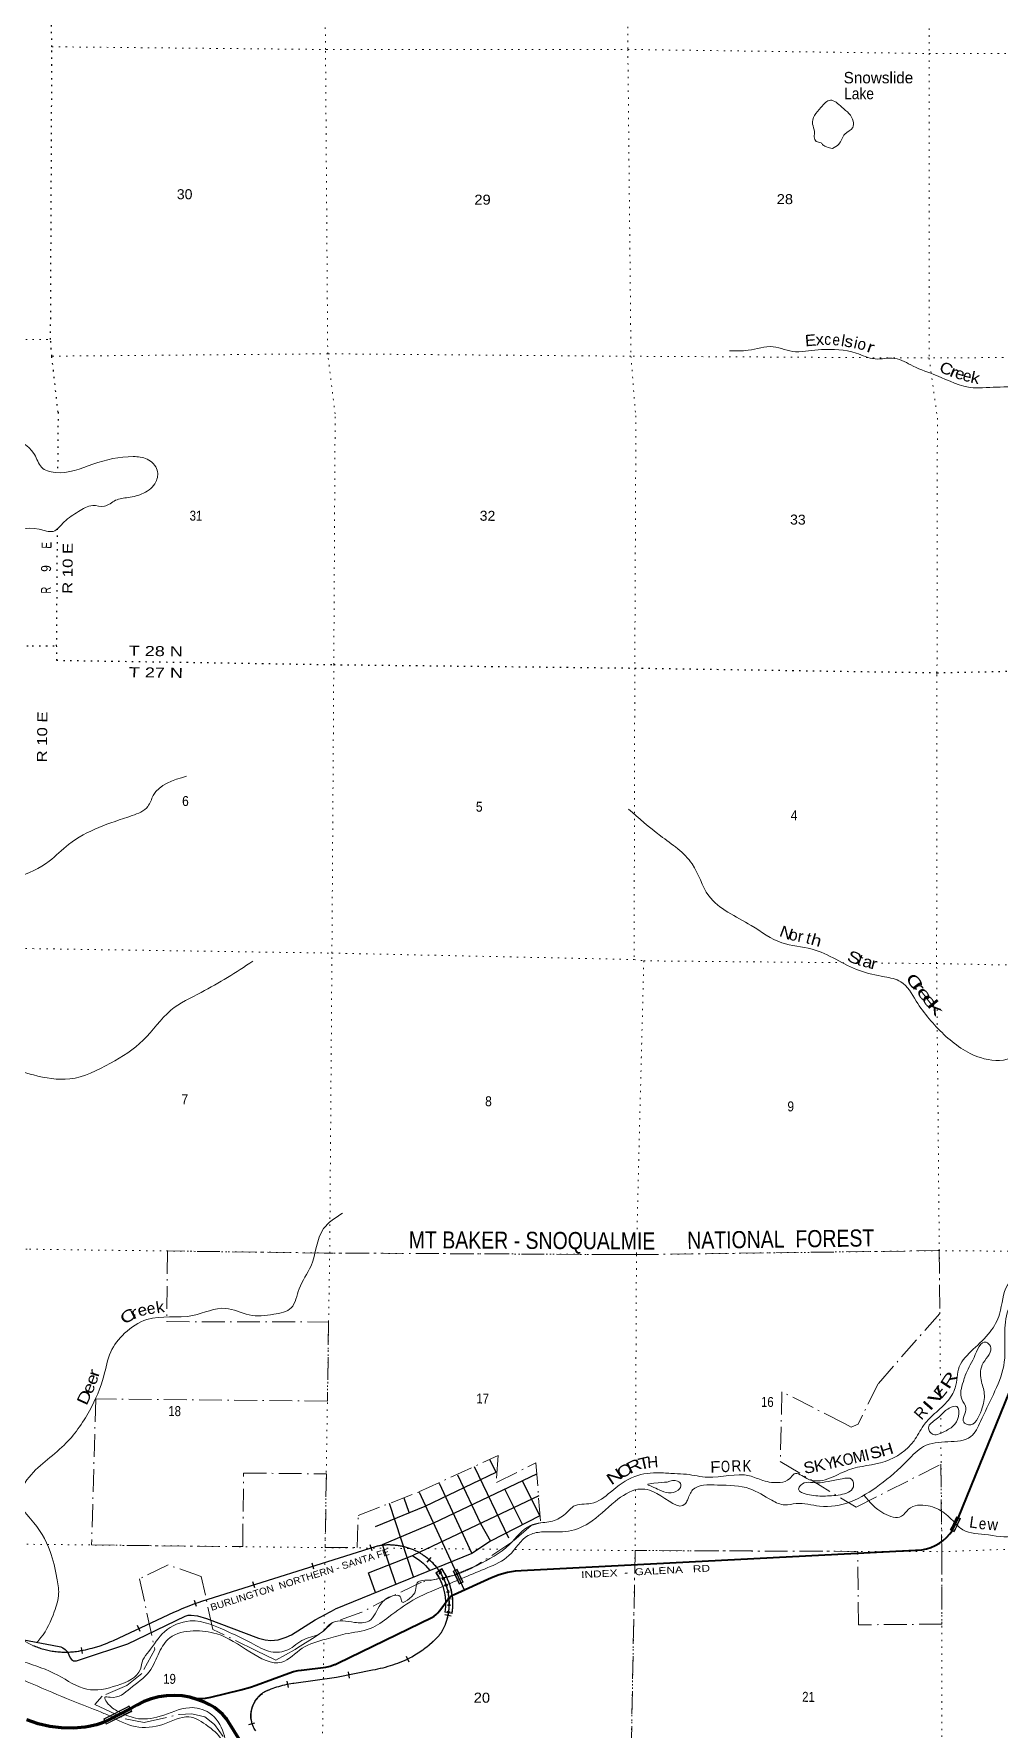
# Model space of a CAD drawing. Header units: feet. Extents: x -248627 to 3, y 0 to 184934.
# Drawn here: x -144016 to -127106, y 115034 to 144746 of the extents above; entities that cross this region are included whole.
import ezdxf
from ezdxf.enums import TextEntityAlignment as Align

# ---------------------------------------------------------------- set-up
doc = ezdxf.new("R2010")
doc.units = ezdxf.units.FT
doc.header["$LTSCALE"] = 80
doc.linetypes.add('DOT_DASHED', pattern=[7.7, 5, -1.2, 0.3, -1.2])
doc.linetypes.add('DOTTED', pattern=[1.5, 0.3, -1.2])
for name, color, linetype, lineweight in [('20', 7, 'Continuous', 70), ('26', 7, 'Continuous', 40), ('29', 7, 'Continuous', 25), ('31', 7, 'Continuous', 13), ('34', 7, 'Continuous', 25), ('39', 7, 'Continuous', 13), ('41', 7, 'Continuous', 13), ('44', 7, 'DOT_DASHED', 13), ('57', 7, 'Continuous', 13), ('6', 7, 'DOTTED', 25), ('61', 7, 'Continuous', 13), ('7', 7, 'DOTTED', 13)]:
    doc.layers.add(name, color=color, linetype=linetype, lineweight=lineweight)
doc.layers.add('27', color=7, linetype='Continuous')

msp = doc.modelspace()

# ---------------------------------------------------------------- linework, layer by layer
at = {"layer": '20'}
msp.add_lwpolyline([(-140372.36, 114781.52), (-140643.19, 115211.65), (-140654.4, 115226.17), (-140714.38, 115294.53), (-140781.18, 115356.24), (-140854.06, 115410.63), (-140932.23, 115457.1), (-141025.5, 115504.52), (-141152.99, 115555.16), (-141285.07, 115592.19), (-141420.3, 115615.21), (-141557.19, 115623.97), (-141694.25, 115618.37), (-141829.98, 115598.47), (-141962.88, 115564.5), (-142091.5, 115516.82), (-142214.43, 115455.96), (-142307.37, 115400.28), (-142773.43, 115160.21), (-142847.22, 115135.07), (-142921.5, 115109.77), (-143051.51, 115079.16), (-143117.1, 115069), (-143324.56, 115051.41), (-143532.73, 115055.59), (-143739.31, 115081.51), (-143942.06, 115128.89), (-144138.74, 115197.19)], dxfattribs=at)
at = {"layer": '26', "lineweight": 13}
msp.add_line((-127961.31, 118528.31), (-127961.34, 118528.33), dxfattribs=at)
at = {"layer": '26'}
msp.add_line((-136681.78, 117379.12), (-136650.75, 117394.3), dxfattribs=at)
for points in [[(-127931.09, 118506.96), (-127816.25, 118741.93), (-126779.13, 121304.2), (-126740.61, 121392.37), (-126693.08, 121476.03), (-126637.06, 121554.26), (-126573.18, 121626.21), (-126525.86, 121670.91), (-126448.95, 121746.31), (-126401.92, 121801.25), (-126165.36, 122087.05), (-126143.01, 122114.05)], [(-136650.76, 117394.32), (-136001.2, 117691.21), (-135863.87, 117745.16), (-135721.66, 117784.45), (-135576.12, 117808.67), (-135481.64, 117816.13), (-128458.35, 118177.17), (-128377.92, 118193.8), (-128299.67, 118218.74), (-128224.45, 118251.72), (-128153.1, 118292.39), (-128086.38, 118340.29), (-128025.04, 118394.9), (-127969.74, 118455.62), (-127931.09, 118506.96)], [(-141201.74, 115569.67), (-141201.49, 115569.65), (-141105.34, 115567.96), (-141009.54, 115576.32), (-140915.14, 115594.64), (-140391.02, 115722.54), (-140219.79, 115769.02), (-140123.63, 115803.85), (-139546.81, 116014.51), (-139468.85, 116041.66), (-139388.48, 116060.51), (-139327.36, 116069.05), (-138903.73, 116121.29), (-138824.37, 116138.71), (-138747.26, 116164.33), (-138740.19, 116167.28), (-138715.05, 116177.79), (-138690.19, 116189.9), (-137044.22, 116991.83), (-137005.62, 117015.64), (-136969.72, 117043.36), (-136936.91, 117074.67), (-136907.56, 117109.25), (-136886.67, 117139.16), (-136776.5, 117290.76), (-136730.49, 117342.93), (-136703.9, 117363.39), (-136681.78, 117379.12)]]:
    msp.add_lwpolyline(points, dxfattribs=at)
at = {"layer": '29'}
for p, q in [((-135915.82, 119536.75), (-136027.36, 119754.61)), ((-135692.75, 118383.61), (-136299.77, 119628.15)), ((-137267.36, 119186.76), (-136476.01, 117474.19)), ((-136916.79, 119343.79), (-136346.22, 118114.45)), ((-135457.59, 118620.67), (-135763.56, 119239.61)), ((-135149.61, 118769.93), (-135457.56, 119385.65)), ((-137365.83, 117703.14), (-137784.5, 118987.62)), ((-137441.77, 118832.47), (-137528.16, 119083.28)), ((-135171.17, 119120.06), (-137365.14, 118084.22)), ((-137677.95, 117577.73), (-137906.46, 118271.64))]:
    msp.add_line(p, q, dxfattribs=at)
for points in [[(-138033.96, 118585.83), (-137158.91, 118942.53), (-135915.82, 119536.75)], [(-137906.46, 118271.64), (-137008.43, 118647.14), (-135207.11, 119508.2)], [(-136591.9, 119492.59), (-136190.51, 118640.18), (-136018.51, 118331.1)], [(-135149.61, 118769.93), (-136018.51, 118331.1), (-136346.22, 118114.45), (-138739.15, 117136.8)], [(-138031.87, 117430.03), (-138151.7, 117775.59), (-137365.14, 118084.22)], [(-137383.94, 118076.55), (-137254.16, 117989.16), (-137197.06, 117944.72), (-137155.82, 117903.46), (-137078.63, 117816.71)], [(-144409.31, 116641.19), (-143570.9, 116481.62), (-143546.36, 116475.49), (-143509.03, 116456.07), (-143466.61, 116428.44), (-143429.58, 116387.06), (-143382.77, 116285.24), (-143358.66, 116253.7), (-143339.82, 116240.24), (-143321.42, 116232.05), (-143307.1, 116227.96), (-143272.34, 116232.05), (-143182.58, 116258.46), (-142370.17, 116528.35), (-141368.53, 117013.52), (-141311.27, 117029.88), (-141258.11, 117033.97), (-141151.77, 117021.7), (-140992.27, 116972.6), (-140082.84, 116626.55), (-139965.73, 116600.29), (-139867.57, 116588.01), (-139736.7, 116596.2), (-139594.59, 116643.15), (-139503.58, 116686.21), (-139085.95, 116949.45), (-138739.15, 117136.8)]]:
    msp.add_lwpolyline(points, dxfattribs=at)
at = {"layer": '31'}
for p, q in [((-136602.34, 117835.16), (-136496.27, 117608.78)), ((-136496.27, 117608.78), (-136564.18, 117576.96))]:
    msp.add_line(p, q, dxfattribs=at)
msp.add_lwpolyline([(-136564.18, 117576.96), (-136670.25, 117803.34), (-136602.34, 117835.16)], dxfattribs=at)
msp.add_lwpolyline([(-136659.61, 117799.49), (-136606.19, 117824.52), (-136506.9, 117612.62), (-136560.32, 117587.59)], close=True, dxfattribs=at)
at = {"layer": '34'}
for p, q in [((-138088.65, 118161.31), (-138121.95, 118266.78)), ((-137126.2, 117960.4), (-137053.45, 118043.72)), ((-139110.33, 117836.02), (-139143.63, 117941.5)), ((-140146.53, 117511.62), (-140179.83, 117617.1)), ((-141165.64, 117183.95), (-141202.11, 117288.38)), ((-142153.21, 116747.34), (-142199.96, 116847.59)), ((-136816.3, 117041.95), (-136707.8, 117020.45)), ((-143162.63, 116357.03), (-143183.26, 116465.7)), ((-137493.39, 116311.44), (-137446.52, 116211.25)), ((-138512.45, 116036.82), (-138491.22, 115928.27)), ((-139586.12, 115871.85), (-139563.58, 115763.57)), ((-140249.48, 115113.33), (-140143.94, 115146.44))]:
    msp.add_line(p, q, dxfattribs=at)
at = {"layer": '34', "lineweight": 13}
for p, q in [((-141074.65, 117274.71), (-138029.03, 118236.23)), ((-136976.71, 117773.22), (-136869.66, 117847.91)), ((-136965.12, 117771.54), (-136871.63, 117836.77)), ((-142622.71, 116587.41), (-141563.6, 117081.36)), ((-136818.35, 117083.48), (-136689.46, 117062.89)), ((-136696.09, 117072.04), (-136808.66, 117090.02))]:
    msp.add_line(p, q, dxfattribs=at)
at = {"layer": '34'}
for points in [[(-144032.65, 116501.14), (-144009.71, 116491.51), (-143986.42, 116482.16), (-143963.15, 116473.34), (-143939.72, 116464.76), (-143916.01, 116456.66), (-143892.31, 116449.08), (-143868.4, 116441.87), (-143844.45, 116434.97), (-143820.21, 116428.57), (-143796.06, 116422.56), (-143771.62, 116417.03), (-143747.26, 116411.9), (-143722.69, 116407.14), (-143698.13, 116402.9), (-143673.48, 116399.09), (-143648.8, 116395.59), (-143623.94, 116392.67), (-143599.06, 116390.07), (-143574.19, 116387.97), (-143549.31, 116386.2), (-143524.36, 116385.06), (-143499.38, 116384.25), (-143474.51, 116383.82), (-143449.53, 116383.84), (-143424.58, 116384.37), (-143399.52, 116385.35), (-143374.63, 116386.59), (-143349.69, 116388.48), (-143324.85, 116390.74), (-143299.98, 116393.34), (-143275.32, 116396.41), (-143271.62, 116396.95), (-143231.22, 116402.95), (-143191.2, 116409.83), (-143151.26, 116417.42), (-143111.17, 116425.5), (-143071.44, 116434.46), (-143032.04, 116444.1), (-142992.47, 116454.21), (-142953.27, 116465.23), (-142914.39, 116476.9), (-142875.38, 116489.31), (-142836.94, 116502.33), (-142798.56, 116515.82), (-142760.31, 116530.24), (-142722.63, 116545.28), (-142685.03, 116561.01), (-142647.74, 116577.17), (-142623.17, 116588.41), (-141564.06, 117082.36), (-141491.04, 117115.7), (-141417.65, 117147.16), (-141343.7, 117177.39), (-141268.93, 117206.98), (-141193.81, 117234.72), (-141118.54, 117261), (-141074.99, 117275.76), (-138029.33, 118237.29), (-138014.16, 118241.23), (-137999, 118244.79), (-137983.79, 118248.11), (-137968.43, 118251.26), (-137953.07, 118254.05), (-137937.72, 118256.56), (-137922.24, 118258.92), (-137906.76, 118260.9), (-137891.29, 118262.61), (-137875.67, 118264.09), (-137860.16, 118265.25), (-137844.6, 118266.24), (-137828.94, 118266.88), (-137813.39, 118267.23), (-137797.77, 118267.31)], [(-137797.77, 118267.31), (-137782.19, 118267.19), (-137766.52, 118266.73), (-137750.98, 118266.05), (-137735.34, 118265.03), (-137719.83, 118263.79), (-137704.25, 118262.28), (-137688.78, 118260.47), (-137673.33, 118258.38), (-137662.52, 118256.79), (-137650.6, 118255.45), (-137632.85, 118253.25), (-137615.02, 118250.68), (-137597.33, 118247.72), (-137579.73, 118244.58), (-137562.03, 118241.08), (-137544.54, 118237.32), (-137527.06, 118233.24), (-137509.62, 118228.73), (-137492.36, 118224.07), (-137475.11, 118219.08), (-137457.91, 118213.68), (-137440.89, 118208.11), (-137423.97, 118202.27), (-137407.1, 118195.99), (-137390.3, 118189.52), (-137373.74, 118182.71), (-137357.3, 118175.61), (-137340.83, 118168.28), (-137324.6, 118160.6), (-137308.58, 118152.67), (-137292.53, 118144.51), (-137276.73, 118136), (-137261.12, 118127.23), (-137245.54, 118118.16), (-137230.25, 118108.86), (-137215.05, 118099.36), (-137199.98, 118089.48), (-137185.21, 118079.38), (-137170.56, 118069), (-137156.07, 118058.46), (-137141.73, 118047.54), (-137127.65, 118036.5), (-137113.73, 118025.07), (-137100.06, 118013.52), (-137086.5, 118001.68), (-137073.24, 117989.63), (-137060.2, 117977.33), (-137047.32, 117964.87), (-137034.68, 117952.06), (-137022.21, 117939.09), (-137010.05, 117925.91), (-136998.04, 117912.58), (-136986.38, 117898.93), (-136974.89, 117885.13), (-136963.67, 117871.2), (-136952.64, 117857.03), (-136941.92, 117842.63), (-136931.41, 117827.99), (-136921.12, 117813.32), (-136911.18, 117798.34), (-136901.49, 117783.24), (-136891.98, 117767.98), (-136882.83, 117752.64), (-136873.92, 117736.96), (-136865.24, 117721.25), (-136856.95, 117705.36), (-136848.8, 117689.41), (-136840.98, 117673.15), (-136833.5, 117656.9), (-136826.28, 117640.54), (-136819.26, 117623.91), (-136812.69, 117607.25), (-136806.27, 117590.52), (-136800.24, 117573.61), (-136794.39, 117556.55), (-136788.94, 117539.53), (-136783.8, 117522.31), (-136778.9, 117505.06), (-136774.25, 117487.68), (-136770.07, 117470.26), (-136766.05, 117452.7), (-136762.35, 117435.13), (-136759.03, 117417.48), (-136756.01, 117399.85), (-136753.27, 117382.1), (-136750.77, 117364.33), (-136748.71, 117346.5), (-136746.88, 117328.66), (-136745.42, 117310.73), (-136744.18, 117292.78), (-136743.37, 117274.87), (-136742.78, 117256.96), (-136742.52, 117239.03), (-136742.62, 117221.04), (-136743.01, 117203.16), (-136743.66, 117185.15), (-136744.7, 117167.29), (-136746.01, 117149.31), (-136747.7, 117131.47), (-136749.62, 117113.61)], [(-136749.62, 117113.61), (-136751.82, 117095.86), (-136754.39, 117078.03), (-136757.35, 117060.34), (-136760.49, 117042.74), (-136763.99, 117025.04), (-136767.76, 117007.55), (-136771.84, 116990.07), (-136776.34, 116972.64), (-136781, 116955.37), (-136785.99, 116938.12), (-136791.39, 116920.93), (-136796.96, 116903.9), (-136802.8, 116886.98), (-136809.08, 116870.11), (-136812.22, 116861.84), (-136817.08, 116849.77), (-136822.11, 116837.76), (-136827.35, 116825.84), (-136832.85, 116813.98), (-136838.5, 116802.28), (-136844.37, 116790.59), (-136850.45, 116779.1), (-136856.74, 116767.62), (-136863.24, 116756.34), (-136869.9, 116745.13), (-136876.71, 116734.07), (-136883.79, 116723.06), (-136891.08, 116712.27), (-136898.48, 116701.59), (-136906.14, 116690.96), (-136913.9, 116680.53), (-136921.88, 116670.23), (-136928.43, 116662.11), (-136932.64, 116657.61), (-136955.2, 116633.73), (-136978.28, 116610.52), (-137001.78, 116587.43), (-137025.55, 116564.84), (-137049.81, 116542.75), (-137074.35, 116521.17), (-137099.33, 116499.9), (-137124.58, 116478.94), (-137150.34, 116458.66), (-137176.34, 116438.72), (-137202.82, 116419.25), (-137229.57, 116400.12), (-137256.64, 116381.69), (-137283.96, 116363.6), (-137311.57, 116346.02), (-137339.67, 116328.93), (-137367.86, 116312.39), (-137396.5, 116296.14), (-137425.27, 116280.63), (-137435.66, 116275.18), (-137435.82, 116275.2), (-137476.76, 116256.05), (-137518.16, 116237.52), (-137560.21, 116219.67), (-137602.45, 116202.85), (-137644.78, 116186.53), (-137687.77, 116170.89), (-137730.65, 116156.07), (-137773.92, 116141.97), (-137817.64, 116128.84), (-137861.2, 116116.28), (-137905.16, 116104.43), (-137949.56, 116093.58), (-137993.8, 116083.28), (-138038.19, 116073.74), (-138083.01, 116065.19), (-138716.98, 115941.18), (-139463.14, 115836.26), (-139480, 115833.68), (-139515.86, 115827.34), (-139551.57, 115820.61), (-139587.43, 115813.14), (-139622.87, 115805.17), (-139658.28, 115796.54), (-139693.58, 115787.05), (-139728.54, 115777.25), (-139763.46, 115766.79), (-139798.27, 115755.48), (-139832.75, 115743.85), (-139866.99, 115731.64), (-139901.14, 115718.57), (-139907.04, 115716.47), (-139914.83, 115713.57), (-139922.5, 115710.57), (-139930.14, 115707.43), (-139937.73, 115704.1), (-139945.24, 115700.7), (-139952.71, 115697.16), (-139960.12, 115693.44), (-139967.46, 115689.65), (-139974.71, 115685.75), (-139981.91, 115681.65), (-139989.06, 115677.47), (-139996.09, 115673.16), (-140003.04, 115668.72), (-140009.99, 115664.17)], [(-140010.98, 115653.75), (-140017.72, 115649.1), (-140024.34, 115644.38), (-140030.91, 115639.57), (-140037.33, 115634.63), (-140043.68, 115629.58), (-140049.98, 115624.4), (-140056.14, 115619.12), (-140062.27, 115613.77), (-140068.25, 115608.29), (-140074.1, 115602.71), (-140079.92, 115596.98), (-140085.64, 115591.22), (-140091.24, 115585.32), (-140096.73, 115579.35), (-140102.12, 115573.25), (-140107.4, 115567.08), (-140112.6, 115560.82), (-140117.62, 115554.48), (-140122.58, 115548.02), (-140127.42, 115541.52), (-140132.14, 115534.9), (-140136.77, 115528.19), (-140141.26, 115521.41), (-140145.65, 115514.6), (-140149.86, 115507.66), (-140154.01, 115500.64), (-140158.01, 115493.6), (-140161.9, 115486.48), (-140165.64, 115479.28), (-140169.29, 115471.96), (-140172.81, 115464.66), (-140176.16, 115457.26), (-140179.41, 115449.8), (-140182.55, 115442.28), (-140185.52, 115434.79), (-140188.36, 115427.13), (-140191.1, 115419.49), (-140193.65, 115411.78), (-140196.14, 115404.05), (-140198.44, 115396.24), (-140200.61, 115388.42), (-140202.65, 115380.58), (-140204.58, 115372.66), (-140206.31, 115364.73), (-140207.97, 115356.79), (-140209.43, 115348.8), (-140210.81, 115340.74), (-140212.01, 115332.77), (-140213.06, 115324.69), (-140214.01, 115316.6), (-140214.81, 115308.53), (-140215.42, 115300.44), (-140215.94, 115292.28), (-140216.31, 115284.18), (-140216.52, 115276.06), (-140216.59, 115267.97), (-140216.52, 115259.82), (-140216.35, 115251.71), (-140215.98, 115243.61), (-140215.5, 115235.49), (-140214.86, 115227.36), (-140214.11, 115219.26), (-140213.18, 115211.21), (-140212.14, 115203.15), (-140210.95, 115195.13), (-140209.61, 115187.11), (-140208.13, 115179.13), (-140206.53, 115171.15), (-140204.77, 115163.24), (-140202.89, 115155.3), (-140200.84, 115147.45), (-140198.68, 115139.59), (-140196.41, 115131.83), (-140193.97, 115124.08), (-140191.38, 115116.38), (-140188.69, 115108.72), (-140185.84, 115101.07), (-140182.88, 115093.53), (-140179.81, 115086.04), (-140176.53, 115078.58), (-140173.18, 115071.17), (-140169.71, 115063.85), (-140166.04, 115056.56), (-140162.31, 115049.33), (-140158.48, 115042.22), (-140154.43, 115035.11), (-140135.69, 115002.4)]]:
    msp.add_lwpolyline(points, dxfattribs=at)
at = {"layer": '34', "lineweight": 13}
msp.add_lwpolyline([(-138083.22, 116066.27), (-138717.16, 115942.27), (-139463.3, 115837.35)], dxfattribs=at)
for centre, radius, start, end in [((-137799.45, 117372.91), 893.33, 81.19206, 104.89194), ((-137771.03, 117234.04), 1027.39, 339.27706, 83.94511), ((-137737.28, 117235.55), 931.95, 350.62522, 35.23378), ((-137737.28, 117235.55), 939.95, 351.09339, 34.76628), ((-137737.28, 117235.55), 1053.95, 351.07505, 34.78117), ((-137737.28, 117235.55), 1061.95, 350.62522, 35.23378), ((-139635.51, 112920.46), 4585.92, 108.28941, 114.86216), ((-137508.27, 117133.06), 745.9, 320.9192, 339.39039), ((-143465.11, 117814.39), 1431.68, 238.62629, 277.77365), ((-143601.17, 118706.93), 2334.46, 278.11939, 294.78015), ((-138305.31, 117941.15), 1878.19, 297.57596, 317.10862), ((-138557.19, 118629.64), 2606.82, 280.47565, 295.47739), ((-139745.54, 115271.34), 474.62, 109.18559, 209.9448), ((-139143.39, 113772.47), 2089.52, 98.80664, 111.27368)]:
    msp.add_arc(centre, radius, start, end, dxfattribs=at)
at = {"layer": '34', "linetype": 'DOTTED', "lineweight": 100}
msp.add_arc((-137737.28, 117235.55), 999.18, 350.62521, 35.23377, dxfattribs=at)
at = {"layer": '39'}
for points in [[(-130025.8, 142738.7), (-130128.54, 142765.14), (-130188.95, 142797.54), (-130225.16, 142833.93), (-130309.76, 142862.35), (-130343.88, 142943.13), (-130339.69, 143033.91), (-130373.71, 143165.12), (-130228.07, 143457.38), (-130060.55, 143584.15), (-129861.23, 143462.69), (-129662.14, 143216.13), (-129670.4, 143105.18), (-129807.67, 142988.44), (-129914.81, 142813.12), (-130025.8, 142738.7)], [(-131832.05, 139193.38), (-131501.49, 139200.78), (-131066.02, 139262.44), (-130671.14, 139172.86), (-130443.35, 139192.57), (-130219.59, 139212.29), (-129613.03, 139150.53), (-129278.63, 139048.96), (-128935.98, 139058.35), (-128611.72, 138922.51), (-128200.85, 138758.25), (-127562.31, 138543.08), (-127395.02, 138544.76), (-126901.19, 138561.91), (-126522.3, 138542.98), (-126339.03, 138465.94), (-126226.4, 138330.53), (-126047.26, 138199.01), (-125740.99, 138147.95), (-125339.92, 138135.03), (-125187.41, 138064.16), (-125083.1, 137999.07)], [(-148827.12, 135074.35), (-148883.67, 135284.52), (-148571.64, 135517.06), (-148292.14, 135603.22), (-148138.54, 135753.57), (-147894.09, 136117.79), (-147745.28, 136341.55), (-147322.97, 136536.25), (-146826.03, 136876.89), (-146097.83, 137167.96), (-145674.94, 137451.74), (-145153.44, 137519.65), (-144747.89, 137562.58), (-144526.38, 137633.63), (-144006.96, 137376.71), (-143882.1, 137150.11), (-143645.84, 137058.57), (-142981.73, 137203.6), (-142275.59, 137337.71), (-142033.77, 137293.27), (-141856.07, 137097.55), (-141878.44, 136893.43), (-142095.49, 136696.59), (-142364.41, 136620.8), (-142585.79, 136570.71), (-142781.19, 136467.95), (-142986.38, 136480.57), (-143234.44, 136373.12), (-143482.98, 136192.33), (-143678.78, 136026.7), (-143925.9, 136065.95), (-144594.97, 135968.13), (-145189.78, 135958.61), (-145541.76, 136061.84), (-146016.33, 135925.31), (-146522.85, 135731.48), (-146655.23, 135607.11), (-146608.87, 135449.44), (-146746.18, 135377.52), (-147046.74, 135291.57), (-147457.62, 135238.22), (-147721.5, 135125.7), (-148080.83, 134904.14), (-148318.13, 134833.26), (-148633.17, 134951.81), (-148748.65, 135000.17), (-148827.12, 135074.35)], [(-152740.68, 126839.09), (-152595.73, 126861.16), (-152098.17, 126478.72), (-151589.08, 126253.34), (-150832.02, 126119.7), (-149954.69, 125864.29), (-149391.26, 125905.58), (-148900.83, 126052.41), (-148436.75, 126194.29), (-148023.89, 126556.76), (-147795.39, 126894.96), (-147634.88, 127301.98), (-147190.81, 127606.49), (-146921.63, 127724.2), (-146831.39, 127843.77), (-146724.61, 128078.44), (-146270.55, 128299.01), (-145837.58, 128514.56), (-145609.36, 128810.85), (-145448.85, 129217.87), (-145199.2, 129571.56), (-144765.83, 129849.99), (-144317.67, 129971.07), (-143747.46, 130248.06), (-143408.74, 130537.96), (-142880.5, 130836.35), (-142294.94, 131045.07), (-142020.22, 131204.64), (-141924.24, 131397.51), (-141343.1, 131737.27)], [(-136857.82, 117531.18), (-136074.16, 117860.11), (-135693.82, 118076.21), (-135354.7, 118428.97), (-135122.73, 118489.43), (-134701.63, 118495.52), (-134295.41, 118643.24), (-133829.78, 119026.12), (-133433.68, 119236.82), (-133102.55, 119165.25), (-132603.72, 118981.9), (-132566.44, 119049.63), (-132475.83, 119226.83), (-132038.43, 119311.35), (-131475.67, 119247.85), (-131087.49, 119044.69), (-130861.69, 118963.74), (-130661.53, 118987.86), (-130251.29, 118941.66), (-129708.67, 119019.84), (-129201.51, 119313.22), (-128709.27, 119742.98), (-128428.75, 119986.32), (-128001.88, 120070.94), (-127601.29, 120161.08), (-127431.16, 120426.53), (-127207.06, 120901), (-127024.89, 121402.11), (-127005.6, 121946.84), (-126944.92, 122381.09), (-126684.82, 122724.2), (-126187.81, 123075.32), (-125763.31, 123610.58), (-125613.83, 123939.12), (-125584.76, 124368.47), (-125519.99, 124619.3), (-125297.5, 124842.28), (-125110.98, 125201.88), (-125223.53, 125706.06), (-125431.36, 126127.4), (-125422.3, 126719.38), (-125623.75, 127313.57), (-125709.79, 127848.91), (-125744.24, 128221.28), (-125699.31, 128660.95), (-125802.39, 129002.6), (-125573.52, 129398.43), (-125007.5, 129843.14), (-124858.72, 130061.65), (-124304.4, 130323.1), (-123885.33, 130832.22), (-123819.86, 131193.07), (-123672.36, 131212.49), (-123652.46, 131246.13), (-123602.75, 131377.43), (-123594.14, 131385.24)], [(-133599.26, 131158.78), (-133039.09, 130691.85), (-132484.34, 130198.78), (-132193.18, 129640.34), (-131449.14, 129119.1), (-130914.24, 128814.86), (-130383.36, 128704.53), (-129554.17, 128329.11), (-129112.75, 128219.72), (-128829.09, 128132.93), (-128557.57, 127794.76), (-128071.86, 127208.09), (-127432.33, 126803.21), (-126906.07, 126792.49), (-126636.35, 126994.02), (-126355.9, 127226.88), (-126182.7, 127151.72), (-126104.53, 127030.4), (-125957.52, 126942.45)], [(-149110.8, 124456.16), (-149026.94, 124445.15), (-148690.01, 124457.36), (-148098.95, 124702.7), (-147360.02, 125025.1), (-147015.74, 125362.09), (-146670.62, 125830.06), (-146263.06, 126187.35), (-145986.42, 126645.56), (-145636.82, 126992.97), (-145299.79, 127020.89), (-144895.72, 126833.29), (-144024.16, 126499.35), (-143387.75, 126429.84), (-142675.43, 126705.36), (-142099.15, 127108.04), (-141616.83, 127632.22), (-141083.22, 127946.28), (-140179.69, 128492.27)], [(-135132.21, 118650.61), (-134868.73, 118701.61), (-134657.24, 118851.36), (-134561.93, 118939.44), (-134256.35, 118988.65), (-133912.94, 119189.42), (-133490.13, 119462.71), (-133047.6, 119526.21), (-132795.05, 119513.1), (-132584.6, 119500.43), (-132211.23, 119449.38), (-131479.49, 119473.19), (-131243.16, 119392.13), (-130943.37, 119357.57), (-130774.52, 119423.93), (-130695.04, 119506.93), (-130474.5, 119426.04), (-129747.21, 119575.65), (-129104.12, 119726.13), (-128596.52, 120087.62), (-128431.66, 120353.12), (-128267.33, 120534.8), (-128023.72, 120768.04), (-127874.74, 121017.99), (-127803.97, 121384.03), (-127559.89, 121690.63), (-127263.18, 121996.68), (-127098.02, 122309.34), (-126957.92, 122816.12), (-126529.8, 123094.6), (-126016.51, 123524.14), (-125908.39, 123968.39), (-125832.02, 124386.76)], [(-143965.53, 116551.31), (-143892.73, 116636.93), (-143658.23, 117090.34), (-143582.5, 117409.17), (-143612.33, 117681.94), (-143730.38, 118149.5), (-144074.1, 118718.97), (-144277.37, 119030.23), (-144138.15, 119400.79), (-143486.84, 120012.29), (-143040.85, 120615.44), (-142789.56, 121225.86), (-142671.08, 121643.8), (-142426.87, 121971.35), (-142035.83, 122213.54), (-141230.1, 122283.73), (-140655.6, 122408.74), (-140245.8, 122294.43), (-139814.14, 122305.65), (-139508.15, 122417.74), (-139369.16, 122751.63), (-139161.31, 123152.91), (-138941.33, 123805.58), (-138608.01, 124074.57)], [(-127731.94, 121126.54), (-127699.69, 121231), (-127545.01, 121549), (-127332.78, 121814.01), (-127259.54, 121745.14), (-127382.47, 121453), (-127421.22, 121154.74), (-127364.88, 120913.13), (-127414.1, 120625.46), (-127642.08, 120365.85), (-127725.99, 120413.88), (-127687.57, 120659.75), (-127760.24, 120817.69), (-127731.94, 121126.54)], [(-152140.02, 121730.37), (-152250.56, 121596.94), (-152499.64, 121332.31), (-152760.11, 120931.57), (-152766.99, 120680.14), (-152516.86, 120289.8), (-152009.82, 119744.83), (-151606.99, 119363.37), (-151452.03, 118905.91), (-151332.63, 118647.92), (-151096.98, 118462.08), (-150960.95, 118334.91), (-150751.94, 118096.94), (-150341.37, 118103.14), (-149946.95, 118051.87), (-149586.26, 117665.62), (-149252.02, 117258.68), (-148911.25, 117050.78), (-148470.1, 116899.47), (-147941.03, 116506.22), (-147274.15, 116263.49), (-146931.36, 116369.95), (-146576.52, 116712.06), (-146353.12, 117076.51), (-145978.48, 117224.56), (-145669.21, 117027.47), (-145435.17, 116590.13), (-145063.62, 116256.16), (-144654.22, 116078.99), (-143268.44, 115498.66), (-142790.69, 115310.29), (-142688.52, 115267.46)], [(-152137, 121515.79), (-152310.24, 121319.86), (-152522.84, 120997.22), (-152451.58, 120619.22), (-152185.63, 120233.95), (-151814.28, 119868.54), (-151454.94, 119272.71), (-151074.24, 118723.82), (-150728.67, 118442.52), (-150139.63, 118373.5), (-149777.73, 118175.86), (-149411.81, 117784.31), (-149056.35, 117403.35), (-148621.38, 117110.64), (-148180.67, 116891.22), (-147498.98, 116496.37), (-147177.84, 116508.75), (-146881.3, 116788.6), (-146462.6, 117240.08), (-146003.72, 117392.49), (-145672.25, 117373.32), (-145437.37, 117066.97), (-145208.56, 116634.93), (-144815.29, 116405.52), (-143596.95, 115978.89), (-143087.99, 115732.56), (-142555.96, 115800.37), (-142148.87, 116084.31), (-142105.72, 116246.29), (-142004.78, 116391.95), (-141728.86, 116740.13), (-141280.26, 116929.32), (-140586.8, 116728.23), (-140209.01, 116546.14), (-139862.63, 116390.58), (-139567.67, 116424.18), (-139282.3, 116604.59), (-138992.1, 116716.84), (-138933.45, 116765.69)], [(-128125.2, 120538.56), (-127982.32, 120657.58), (-127845.29, 120687.59), (-127820.08, 120514.42), (-127910.63, 120347.69), (-128085.01, 120239.48), (-128274.71, 120204.78), (-128342.42, 120315.52), (-128208.17, 120466.31), (-128125.2, 120538.56)], [(-130101.13, 119374.99), (-129857.76, 119421.92), (-129690.36, 119412.62), (-129659.62, 119281.31), (-129886.83, 119142.21), (-130181.73, 119119.09), (-130471.02, 119148.3), (-130617.81, 119238.9), (-130580.5, 119311.87), (-130290.77, 119350.77), (-130101.13, 119374.99)], [(-132922.34, 119362.48), (-132738, 119381.52), (-132680.48, 119323.28), (-132728.48, 119224.23), (-132897.23, 119173.59), (-133060.05, 119227.68), (-133191.25, 119286.69), (-133259.47, 119318.84), (-133154.04, 119343.94), (-132922.34, 119362.48)], [(-129468.4, 119128.88), (-129125.76, 118814.66), (-128815.55, 118764.27), (-128693.7, 118888.75), (-128351.2, 118948.05), (-128062.55, 118819.29), (-127835.86, 118600.47)], [(-136920.78, 117673.1), (-136680.34, 117719.72), (-136252.83, 117903.89), (-135682.05, 118269.96), (-135316.75, 118601.49), (-135132.21, 118650.61)], [(-127835.86, 118600.47), (-127785.29, 118554.42), (-127359.67, 118445.19), (-126828.21, 118423.93), (-126480.09, 118540.82), (-126013.06, 118321.12), (-125484.67, 117823.09), (-125326.88, 117805.72), (-124997.17, 117514.1), (-124488.58, 117210.14), (-124089.57, 117054.03), (-123675.59, 116991.92)], [(-138933.45, 116765.69), (-138780.37, 116903.26), (-138401.4, 116904.55), (-138148.62, 116928.12), (-137941.48, 117219.38), (-137729.98, 117369.12), (-137598.48, 117357.27), (-137567.51, 117262.64), (-137435.53, 117324.14), (-137329.36, 117464.5), (-137302.21, 117595.21), (-137065.04, 117645.13), (-136920.78, 117673.1)], [(-142534.78, 115343.72), (-142736.82, 115503.6), (-142773.09, 115593.05), (-142678.35, 115592.06), (-142329.99, 115745.62), (-141996.51, 116040.8), (-141820.65, 116379.55), (-141634.8, 116634.36), (-141223.48, 116755.82), (-140813.27, 116704.39), (-140231.07, 116389.18), (-139674.35, 116205.23), (-139314.85, 116452.98), (-138898.04, 116611.07), (-138560.6, 116701.86), (-138123.14, 116796.86), (-137795.49, 117003.03), (-137377.84, 117292.1), (-136857.82, 117531.18)], [(-135600.96, 112044.39), (-135974.59, 112053.53), (-136343.06, 112046.89), (-136620.28, 112317), (-136713.13, 112611.39), (-136875.31, 112765.03), (-137148.64, 112820.28), (-137723.21, 112684.79), (-138303.41, 112491.74), (-138972.95, 112320.57), (-139346.62, 112324.46), (-139530.01, 112452.12), (-139512.21, 112766.32), (-139531.04, 113112.33), (-139812.44, 113550.16), (-140310.61, 113838.29), (-140578.41, 113935.4), (-140692.38, 114219.53), (-140653.15, 114591.14), (-140692.87, 114963.57), (-140943.23, 115317.23), (-141290.02, 115409.92), (-141806.79, 115258.12), (-142238.59, 115225.94), (-142534.78, 115343.72)], [(-142688.52, 115267.46), (-142239.53, 115079.24), (-141755.07, 115116.11), (-141301.58, 115247.61), (-140960.54, 115081.63), (-140714.99, 114796.13), (-140753.65, 114513.59), (-140797.77, 114199.67), (-140673.72, 113847.32), (-140506.31, 113688.38), (-140091.08, 113600.22), (-139787.48, 113340.31), (-139626.17, 113050.45), (-139665.1, 112726), (-139850.65, 112518.34), (-139862.32, 112340.32), (-139500.69, 112100.76), (-138968.83, 112142.37), (-137835.48, 112413.5), (-137381.53, 112618.36), (-137070.41, 112709.43), (-136908.23, 112555.79), (-136789.3, 112224.45), (-136638.09, 112002.81), (-136445.31, 111696.9), (-136183.06, 111491.77), (-135957.1, 111497.94), (-135724.36, 111678.9), (-135712.76, 111846.45), (-135617.18, 111976.45), (-135600.96, 112044.39)]]:
    msp.add_spline(points, degree=3, dxfattribs=at)
at = {"layer": '44'}
for points in [[(-128154.06, 123420.67), (-133459.91, 123350.23), (-133842.86, 123351.93), (-138907.83, 123378.36), (-141675.28, 123414.17), (-141688.06, 122175.48), (-138853.32, 122169.42), (-138874.95, 120781.24), (-142931.45, 120821.83), (-143005.72, 118261.81), (-140358.2, 118232.04), (-140341.97, 119522.79), (-138892.47, 119506.55), (-138914.06, 118214.57), (-138352.97, 118215.81), (-138334.04, 118778.65), (-137271.25, 119189.95), (-135881.24, 119828.57), (-135913.69, 119357.73), (-135221.39, 119698.68), (-135138.92, 118648.76)], [(-128154.06, 123420.67), (-128146.2, 122320.94), (-129227.41, 121086.43), (-129577.31, 120379.47), (-129695.9, 120326.6), (-129816.89, 120388.63), (-130909.88, 120946.89), (-130939.95, 119725.07), (-129612.63, 118923.77), (-128126.58, 119675.82), (-128108.99, 118143.86), (-128107.65, 116875.11), (-129571.41, 116861.54), (-129580.15, 118149.64), (-133482.68, 118163.2), (-133584.6, 112945.56), (-128105.31, 112977.52), (-128077.56, 107692.78)], [(-135138.92, 118648.76), (-135306.58, 118602.76), (-135660.85, 118296.99), (-136284.2, 117891.09), (-136681.73, 117728.73), (-137223.95, 117606.97), (-137720.19, 117374.25), (-138269.16, 117082.01), (-138785.69, 116900.71), (-138937.13, 116757.29), (-139086.53, 116649.5), (-139398.22, 116456.93), (-139436.08, 116429.87), (-139775.64, 116243.64), (-140127.03, 116413.63), (-140881.53, 116781.65), (-141083.08, 117710.3), (-141663.53, 117911.69), (-142165.98, 117669.84), (-141895.66, 116427.17), (-142125.52, 116007.74), (-142390.54, 115799.38), (-142819.28, 115610.99), (-142949.63, 115463.31), (-142414.88, 115212.18), (-142082.25, 115147.24), (-141471.45, 115291.6), (-141247.98, 115304.18), (-141023.52, 115247.36), (-140853.15, 115112.06), (-140699.01, 114906.41)]]:
    msp.add_lwpolyline(points, dxfattribs=at)
at = {"layer": '57'}
msp.add_line((-142751.6, 115117.95), (-142774, 115170.43), dxfattribs=at)
for points in [[(-142792.92, 115214.8), (-142767.84, 115227.49), (-142363.84, 115431.77), (-142348.92, 115440.36)], [(-142782.62, 115211.04), (-142764.23, 115220.35), (-142360.04, 115424.73), (-142351.98, 115429.37), (-142331.04, 115391.57), (-142308.71, 115351.28)], [(-142308.71, 115351.28), (-142317.61, 115346.16), (-142747.59, 115128.94), (-142766.64, 115173.57)], [(-142751.6, 115117.95), (-142313.81, 115339.12), (-142297.9, 115348.28)], [(-142348.92, 115440.36), (-142324.04, 115395.45), (-142297.9, 115348.28)], [(-142774, 115170.43), (-142782.18, 115189.61), (-142792.92, 115214.8)], [(-142766.64, 115173.57), (-142774.82, 115192.75), (-142782.62, 115211.04)]]:
    msp.add_lwpolyline(points, dxfattribs=at)
at = {"layer": '6'}
msp.add_line((-143592.71, 138115.82), (-143600.53, 137067.39), dxfattribs=at)
for points in [[(-143592.71, 138115.82), (-143702.1, 139097.15), (-143723.82, 139388.34), (-143699.96, 144519.87), (-143707.59, 144757.97), (-143650.12, 149809.97), (-143623.43, 150113.15), (-143614.35, 155126.33), (-143617.46, 155449.55), (-143570.42, 160491.09), (-143596.12, 160771.6), (-143494.13, 165922.37)], [(-143607.91, 136076.19), (-143623.21, 134024.57), (-143619.6, 133767.79)], [(-154474.94, 134089.84), (-149417.63, 134095.45), (-144044.31, 134018.48), (-143628.51, 134019.38)], [(-143619.6, 133767.79), (-138762.08, 133690.95), (-133488.65, 133630.75), (-128194.31, 133549.36), (-123581.7, 133643.86)]]:
    msp.add_lwpolyline(points, dxfattribs=at)
at = {"layer": '61'}
for points in [[(-127961.31, 118528.31), (-127935.91, 118574.12), (-127850.49, 118755.49)], [(-127950.49, 118531.33), (-127928.79, 118570.47), (-127846.44, 118745.3)], [(-127791.99, 118722.8), (-127877.64, 118540.91), (-127899.22, 118501.98)], [(-127896.79, 118489.87), (-127870.52, 118537.26), (-127781.76, 118725.73)], [(-127781.12, 118726.96), (-127814.71, 118740.84), (-127850.44, 118755.61)], [(-127846.44, 118745.3), (-127817.77, 118733.45), (-127791.99, 118722.8)], [(-127896.25, 118491.07), (-127928.78, 118509.69), (-127961.31, 118528.31)], [(-127899.22, 118501.98), (-127924.81, 118516.63), (-127950.49, 118531.33)]]:
    msp.add_lwpolyline(points, dxfattribs=at)
at = {"layer": '7'}
for p, q in [((-133332.11, 128499.48), (-133451.09, 123705.51)), ((-128126.72, 120218.64), (-128129.45, 120539.9)), ((-138914.06, 118214.57), (-135803.71, 118185.15)), ((-138932.16, 116766.41), (-138920.89, 117668.23))]:
    msp.add_line(p, q, dxfattribs=at)
for points in [[(-138738.2, 138085.31), (-138868.35, 139139.12), (-138907.12, 144473.79), (-138960.02, 149792.35), (-138952.45, 155114.81), (-138944.93, 160410.08), (-138839.14, 165868.88)], [(-133474.99, 165893.89), (-133663.18, 160376.4), (-133617.42, 155077.72), (-133630.97, 149787.54), (-133610.31, 144473.08), (-133555.5, 139096.01), (-133473.12, 138040.5)], [(-128194.53, 165774.18), (-128365.16, 160349.75), (-128338.8, 155050.82), (-128328.17, 149760.6), (-128331.77, 144401.8), (-128333.32, 139065.2), (-128187.51, 138022.6)], [(-143699.96, 144519.87), (-138891, 144471.74), (-133610.31, 144473.08), (-128331.77, 144401.8), (-123522.49, 144404.33)], [(-154437.66, 139510.08), (-149527.98, 139415.06), (-149078.5, 139422.21), (-143723.82, 139388.34)], [(-123551.7, 139096.61), (-128333.32, 139065.2), (-133555.5, 139096.01), (-138868.35, 139139.12), (-143702.1, 139097.15)], [(-138917.82, 117913.73), (-138914.06, 118214.57), (-138833.56, 123374.8), (-138794.53, 128635.02), (-138762.08, 133690.95), (-138738.2, 138085.31)], [(-133468.95, 138053.37), (-133488.65, 133630.75), (-133500.39, 128522.2)], [(-128195.47, 127885), (-128200.72, 128451.24), (-128194.31, 133549.36), (-128187.51, 138022.6)], [(-154511.19, 128817.75), (-149441.08, 128803.63), (-144035.66, 128713.06), (-138794.53, 128635.02), (-133500.39, 128522.2), (-133332.11, 128499.48), (-129821.09, 128466.47)], [(-129167.76, 128460.33), (-128200.72, 128451.24), (-126244.11, 128412.36)], [(-128135.39, 121235.25), (-128154.06, 123420.67), (-128193.25, 127645.93)], [(-126102.49, 123402.02), (-128154.06, 123420.67), (-133459.91, 123350.23), (-138907.83, 123378.36), (-144133.24, 123445.76), (-149401.16, 123542.59), (-150735.14, 123533.93)], [(-133458.98, 123387.86), (-133459.91, 123350.23), (-133475.33, 119836.68)], [(-128098.35, 111441.49), (-128105.31, 112977.52), (-128108.99, 118143.86), (-128125.33, 120056.95)], [(-133478, 119229.38), (-133482.68, 118163.2), (-133584.6, 112945.56), (-133585.93, 112880.22)], [(-149212.23, 118272.07), (-144261.17, 118275.55), (-138914.06, 118214.57), (-138905.53, 118214.49)], [(-135583.04, 118183.07), (-133482.68, 118163.2), (-128108.99, 118143.86), (-125867.33, 118225.7)], [(-138991.2, 112316.75), (-138984.87, 112923.25), (-138935.67, 116599.74)]]:
    msp.add_lwpolyline(points, dxfattribs=at)

# ---------------------------------------------------------------- texts
at = {"layer": '27', "width": 1.3}
msp.add_text('INDEX  -  GALENA   RD', height=120, rotation=2.943, dxfattribs=at).set_placement((-134425.19, 117680.53))
at = {"layer": '34', "width": 1.1}
msp.add_text('BURLINGTON  NORTHERN - SANTA FE', height=120, rotation=17.521, dxfattribs=at).set_placement((-140901.31, 117106.2))
at = {"layer": '41'}
msp.add_text('Snowslide', height=200, dxfattribs=at).set_placement((-129829.54, 143879.08))
at = {"layer": '41', "width": 0.9}
msp.add_text('Lake', height=200, dxfattribs=at).set_placement((-129820.85, 143600.93))
at = {"layer": '41'}
for s, rotation, width, p in [('E', 4.978, 1.1, (-130401.33, 139276.9)), ('x', 5.023, 1.1, (-130240.05, 139290.31)), ('c', 357.939, 0.9, (-130111.49, 139295.23)), ('e', 353.768, 0.85, (-129968.93, 139287.21)), ('s', 350.501, 1.15, (-129753.92, 139257.73)), ('r', 340.598, 1.3, (-129385.12, 139161.99)), ('C', 337.392, 1.15, (-128069.2, 138788.14)), ('r', 337.392, 1.4, (-127933.97, 138732.17)), ('e', 343.914, 1.1, (-127816.32, 138696.41)), ('k', 347.774, 1.15, (-127543.78, 138622.22))]:
    msp.add_text(s, height=200, rotation=rotation, dxfattribs=dict(at, width=width)).set_placement(p, align=Align.CENTER)
for s, rotation, p in [('l', 350.501, (-129854.88, 139272.11)), ('i', 347.501, (-129636.37, 139234.86)), ('o', 346.029, (-129531.21, 139212.65)), ('e', 346.596, (-127683.91, 138656.15))]:
    msp.add_text(s, height=200, rotation=rotation, dxfattribs=at).set_placement(p, align=Align.CENTER)
for s, rotation, width, p in [('N', 339.429, 1.15, (-130971.62, 128937.96)), ('r', 349.844, 1.05, (-130647.32, 128839.68)), ('h', 343.837, 1.2, (-130419.79, 128789.37)), ('S', 337.759, 1.35, (-129789.51, 128508.79)), ('t', 339.485, 1.1, (-129610.49, 128439.02)), ('a', 345.608, 1.15, (-129514.81, 128406.3)), ('r', 346.032, 1.15, (-129367.46, 128364.9)), ('C', 307.924, 1.55, (-128757.52, 128187.11)), ('r', 307.041, 1.9, (-128647.61, 128058.06)), ('e', 308.356, 1.75, (-128566.9, 127956.6)), ('e', 309.345, 1.8, (-128479.42, 127836.91)), ('k', 309.345, 2.05, (-128383.99, 127724.84)), ('e', 15.712, 1.1, (-142171.61, 122262.08)), ('k', 9.712, 1.1, (-141861.07, 122320.15)), ('C', 35.473, 1.45, (-142423.23, 122112.19)), ('r', 26.643, 1.55, (-142280.53, 122207.96)), ('e', 69.702, 1.2, (-142937.92, 121048.74)), ('r', 72.294, 1.3, (-142887.46, 121192.12)), ('R', 56.634, 1.55, (-127987.64, 120973.68)), ('D', 65.559, 1.3, (-143093.92, 120693.94)), ('e', 69.378, 1.2, (-142996.82, 120894.01)), ('V', 49.672, 1.75, (-128222.86, 120699.77)), ('I', 49.03, 1.65, (-128317.5, 120595.87)), ('H', 16.895, 1.2, (-129158.67, 119804.66)), ('R', 26.167, 1.35, (-133577.35, 119499.97)), ('T', 13.016, 1.25, (-133403.46, 119575.41)), ('O', 2.534, 0.75, (-131973.4, 119535.25)), ('R', 3.364, 0.9, (-131790.17, 119542.23)), ('K', 0.386, 0.85, (-131598.77, 119548.1)), ('K', 11.746, 1.1, (-130328.19, 119539.59)), ('Y', 12.033, 0.95, (-130132.08, 119581.6)), ('K', 12.391, 1.1, (-130002.62, 119608.88)), ('O', 12.563, 0.9, (-129820.53, 119649.14)), ('S', 14.025, 1.15, (-129344.13, 119761.66)), ('N', 33.904, 1.45, (-133902.68, 119299.74)), ('O', 32.725, 1.3, (-133727.46, 119407.22)), ('F', 1.953, 1.1, (-132163.11, 119528)), ('S', 11.213, 1.1, (-130511.5, 119506)), ('e', 354.939, 0.85, (-127466.51, 118542.88)), ('w', 356.852, 0.95, (-127314.19, 118526.93))]:
    msp.add_text(s, height=200, rotation=rotation, dxfattribs=dict(at, width=width)).set_placement(p)
for s, rotation, p in [('o', 347.262, (-130800.5, 128874.08)), ('t', 345.047, (-130503.07, 128813.58)), ('e', 11.712, (-142018.81, 122297.49)), ('E', 50.549, (-128116.08, 120813.2)), ('R', 48.756, (-128465.75, 120439.58)), ('H', 4.767, (-133263.32, 119608.39)), ('M', 13.777, (-129643.9, 119687.96)), ('I', 13.777, (-129433.7, 119736.1)), ('L', 351.901, (-127637.42, 118571.3))]:
    msp.add_text(s, height=200, rotation=rotation, dxfattribs=at).set_placement(p)
at = {"layer": '44', "width": 0.85}
for s, rotation, p in [('MT BAKER - SNOQUALMIE', 359.704, (-137449.42, 123461.48)), ('NATIONAL  FOREST', 0.761, (-132568.51, 123450.97))]:
    msp.add_text(s, height=300, rotation=rotation, dxfattribs=at).set_placement(p)
at = {"layer": '6'}
for s, rotation, width, p in [('E', 89.573, 0.75, (-143707.87, 135723.13)), ('R 10 E', 89.573, 1.25, (-143341.44, 134930.89)), ('9', 89.573, 0.9, (-143716.09, 135316.37)), ('R', 89.573, 0.7, (-143716.38, 134936.2)), ('T 28 N', 359.094, 1.35, (-142355.95, 133848.64)), ('T 27 N', 359.094, 1.35, (-142354.01, 133472.5)), ('R 10 E', 89.291, 1.25, (-143789.58, 131975.83))]:
    msp.add_text(s, height=175, rotation=rotation, dxfattribs=dict(at, width=width)).set_placement(p)
at = {"layer": '7'}
for s, width, p in [('30', 1.05, (-141511.87, 141848.12)), ('29', 1.1, (-136299.23, 141753)), ('28', 1.1, (-131002.28, 141762.26))]:
    msp.add_text(s, height=175, dxfattribs=dict(at, width=width)).set_placement(p)
for s, width, p in [('31', 0.85, (-141288.15, 136214.83)), ('32', 1.05, (-136206.9, 136213.32)), ('33', 1.05, (-130769.05, 136146.83)), ('6', 0.9, (-141420.15, 131214.1)), ('5', 0.9, (-136273.3, 131113.3)), ('4', 0.9, (-130757.01, 130964.03)), ('7', 0.9, (-141431.85, 125986.75)), ('8', 0.9, (-136111.23, 125951.38)), ('9', 0.9, (-130816.33, 125861.33)), ('18', 0.85, (-141661.41, 120522.12)), ('17', 0.85, (-136265.43, 120741.94)), ('16', 0.85, (-131277.52, 120682.01)), ('19', 0.85, (-141751.28, 115828.6)), ('20', 1.1, (-136311.32, 115499.16)), ('21', 0.85, (-130557.52, 115512.87))]:
    msp.add_text(s, height=175, rotation=359.403, dxfattribs=dict(at, width=width)).set_placement(p)

doc.saveas('drawing.dxf')
